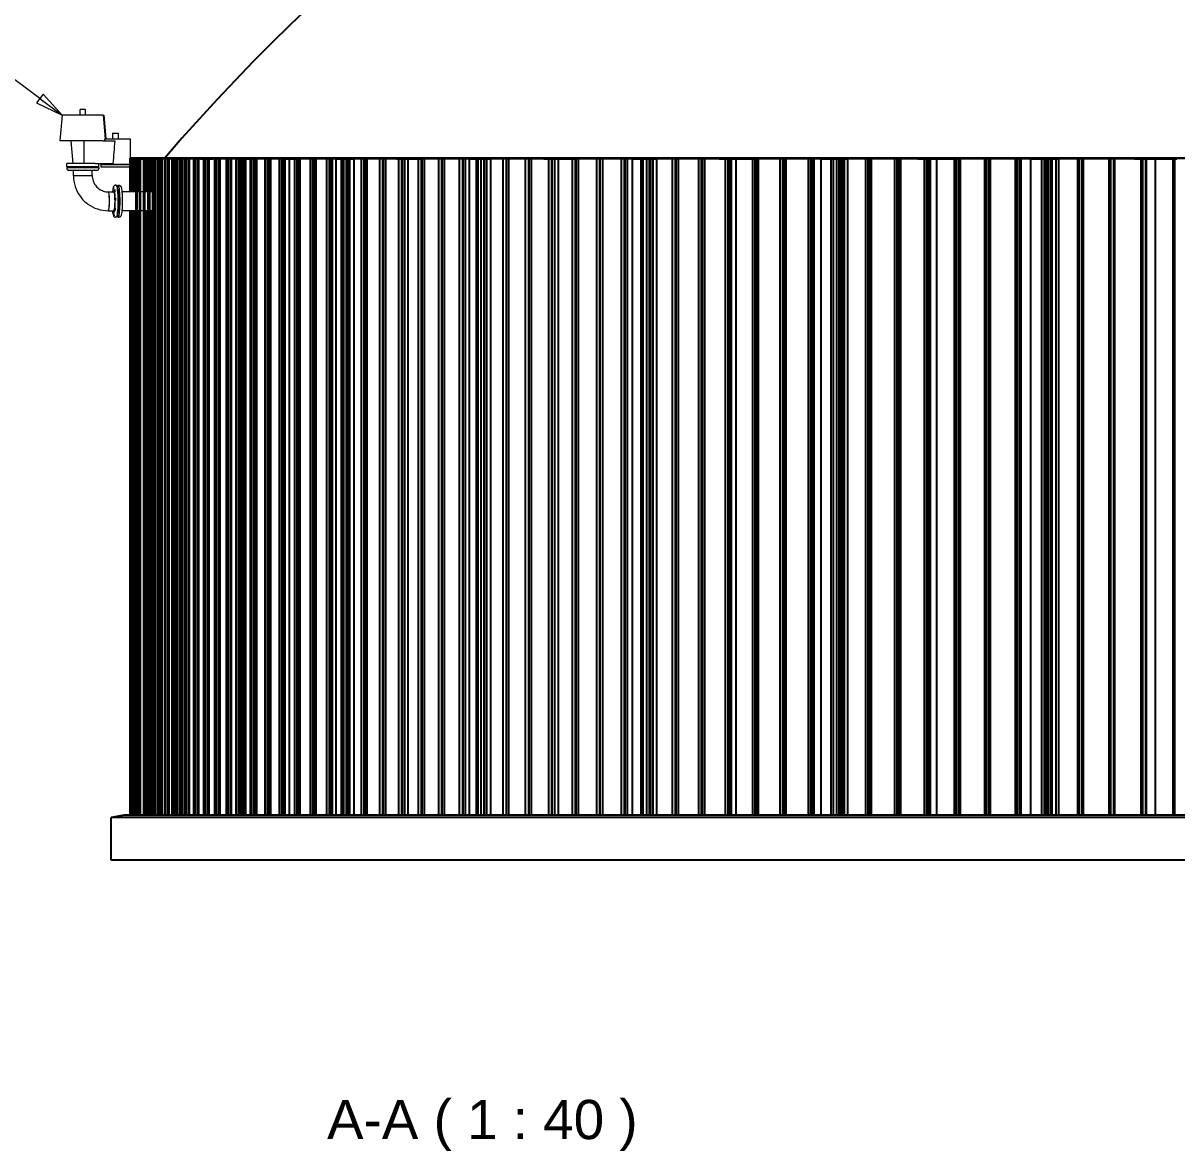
# Model space of a CAD drawing. Header units: millimetres. Extents: x -4172 to 126100, y -2 to 142133.
# Drawn here: x 86129 to 96424, y 40022 to 50088 of the extents above; entities that cross this region are included whole.
import ezdxf

# ---------------------------------------------------------------- set-up
doc = ezdxf.new("R2010")
doc.units = ezdxf.units.MM
doc.header["$LTSCALE"] = 100
doc.layers.add('P_BioGas (BG)', color=94, linetype='Continuous', lineweight=18, true_color=0x008100)
doc.layers.add('Symbol', color=7, linetype='Continuous', lineweight=18)
doc.layers.add('Visible', color=7, linetype='Continuous', lineweight=25)
doc.styles.add('Label Text', font='arial.ttf')
doc.styles.add('Note Text', font='arial.ttf')

# ---------------------------------------------------------------- blocks, each defined once
blk = doc.blocks.new('Balloon26')
at = {"layer": 'Symbol'}
for p, q in [((848.35, 508.7), (832.13, 508.7)), ((862.78, 494.15), (851.35, 502.71)), ((848.35, 501.2), (832.13, 501.2)), ((863.08, 494.55), (862.48, 493.75)), ((862.78, 494.15), (864.78, 492.66)), ((864.78, 492.66), (863.08, 494.55)), ((862.48, 493.75), (864.78, 492.66))]:
    blk.add_line(p, q, dxfattribs=at)
at = {"layer": 'Symbol', "flags": 128}
blk.add_lwpolyline([(862.48, 493.75), (864.78, 492.66), (863.08, 494.55), (862.48, 493.75)], dxfattribs=at)
at = {"layer": 'Symbol'}
for centre, start, end in [((832.13, 504.95), 90, 270), ((848.35, 504.95), 270, 90)]:
    blk.add_arc(centre, 3.75, start, end, dxfattribs=at)
blk.add_solid([(862.48, 493.75), (864.78, 492.66), (863.08, 494.55), (862.48, 493.75)], dxfattribs=at)
at = {"layer": 'Symbol', "insert": (840.24, 504.97), "char_height": 2.5, "attachment_point": 5, "style": 'Note Text'}
blk.add_mtext('SD1.C1.SV01', dxfattribs=at)

msp = doc.modelspace()

# ---------------------------------------------------------------- linework, layer by layer
at = {"layer": 'P_BioGas (BG)'}
for p, q in [((86687.26, 49316.58), (86637.26, 49316.58)), ((86637.26, 49265.58), (86637.26, 49316.58)), ((86687.26, 49265.58), (86687.26, 49316.58)), ((86478.34, 49265.58), (86458.26, 49036.08)), ((86846.18, 49265.58), (86478.34, 49265.58)), ((86927.88, 49107.08), (86977.88, 49107.08)), ((86927.88, 49107.08), (86927.88, 49056.08)), ((86977.88, 49107.08), (86977.88, 49056.08)), ((86840.87, 49036.08), (86458.26, 49036.08)), ((86574.76, 48833.58), (86557.04, 49036.08)), ((86672.8, 48833.58), (86674.93, 49036.08)), ((86840.87, 49036.08), (86946.38, 49036.08)), ((86857.36, 49056.08), (87083.13, 49056.08)), ((87083.13, 49056.08), (87083.13, 48828.58)), ((86773.31, 48833.58), (86519.76, 48833.58)), ((86519.76, 48806.58), (86519.76, 48833.58)), ((86804.76, 48806.58), (86519.76, 48806.58)), ((86519.76, 48798.08), (86804.76, 48798.08)), ((86519.76, 48798.08), (86519.76, 48788.58)), ((86571.26, 48804.08), (86753.26, 48804.08)), ((86773.31, 48833.58), (86930.94, 48833.58)), ((86804.76, 48806.58), (86804.76, 48833.58)), ((86804.76, 48798.08), (86804.76, 48788.58)), ((86822.63, 48833.58), (86822.63, 48828.58)), ((86822.63, 48828.58), (87083.13, 48828.58)), ((86824.63, 48827.58), (86822.63, 48828.58)), ((86824.63, 48827.58), (86822.63, 48826.58)), ((86822.63, 48826.58), (87083.13, 48826.58)), ((86822.63, 48826.58), (86822.63, 48806.58)), ((86822.63, 48806.58), (87083.13, 48806.58)), ((86824.63, 48827.58), (87081.13, 48827.58)), ((86531.76, 48776.58), (86532.82, 48776.58)), ((86533.52, 48776.58), (86532.82, 48776.58)), ((86533.52, 48776.58), (86582.48, 48776.58)), ((86578.11, 48726.58), (86578.11, 48776.58)), ((86578.11, 48726.58), (86746.41, 48726.58)), ((86578.11, 48726.58), (86746.41, 48726.58)), ((86586.34, 48776.58), (86582.48, 48776.58)), ((86586.34, 48776.58), (86678.87, 48776.58)), ((86683.63, 48776.58), (86678.87, 48776.58)), ((86683.63, 48776.58), (86765.53, 48776.58)), ((86746.41, 48726.58), (86746.41, 48776.58)), ((86768.4, 48776.58), (86765.53, 48776.58)), ((86768.4, 48776.58), (86792.76, 48776.58)), ((86960.57, 48640.08), (86951.14, 48640.08)), ((86977.45, 48640.08), (86986.88, 48640.08)), ((86982.41, 48599.58), (86986.88, 48599.58)), ((86889.59, 48581.73), (86939.23, 48581.73)), ((86947.15, 48581.73), (86939.23, 48581.73)), ((87292.1, 48581.73), (87010.95, 48581.73)), ((86889.59, 48413.43), (86939.23, 48413.43)), ((86947.15, 48413.43), (86939.23, 48413.43)), ((86982.41, 48395.58), (86986.88, 48395.58)), ((87292.1, 48413.43), (87010.95, 48413.43)), ((86960.57, 48355.08), (86951.14, 48355.08)), ((86977.45, 48355.08), (86986.88, 48355.08))]:
    msp.add_line(p, q, dxfattribs=at)
for centre, radius, start, end in [((86571.26, 48793.08), 11, 90, 152.964308), ((86753.26, 48793.08), 11, 27.035692, 90), ((86531.76, 48788.58), 12, 180, 270), ((86792.76, 48788.58), 12, 270, 0)]:
    msp.add_arc(centre, radius, start, end, dxfattribs=at)
for centre, major_axis, start_param, end_param in [((86937.18, 48616.37), (0, 10.75), 0.36752889, 6.19973786), ((86947.9, 48593.59), (0, -10.75), 2.72372338, 8.55593235), ((86960.57, 48497.58), (0, -142.5), 0, 3.14159265), ((86977.45, 48497.58), (0, 142.5), 2.62759063, 6.79718733), ((86977.45, 48497.58), (0, 136.5), 2.65284818, 6.77192979), ((86971.49, 48497.58), (0, 106), 3.1857954, 6.23898256), ((86969.01, 48497.58), (0, -106), 0.28397666, 2.85761599), ((86969.01, 48497.58), (0, 106), 3.42556931, 5.99920865), ((86987.3, 48608.44), (0, 10.75), 1.09492608, 2.54047099), ((86987.3, 48608.44), (0, -10.75), 0.62736746, 0.7748784), ((86889.59, 48497.58), (0, -84.15), 0, 3.14159265), ((86889.59, 48497.58), (0, 84.15), 3.14159265, 6.28318531), ((86939.23, 48497.58), (0, 84.15), 3.14159265, 6.28318531), ((86939.23, 48497.58), (0, -84.15), 0, 3.14159265), ((86953.54, 48514.57), (0, -10.75), 1.93832522, 7.77053419), ((86966.53, 48497.58), (0, 106), 3.82548796, 5.59929), ((86930.56, 48401.57), (0, 10.75), 2.72372338, 8.55593235), ((86941.27, 48378.79), (0, -10.75), 0.36752889, 6.19973786), ((86950.79, 48425.59), (0, -10.75), 1.15292705, 6.98513603), ((86987.3, 48386.71), (0, 10.75), 0.60112166, 2.04666658), ((86987.3, 48386.71), (0, -10.75), 2.36671425, 2.51422519)]:
    msp.add_ellipse(centre, major_axis=major_axis, ratio=0.1204373, start_param=start_param, end_param=end_param, dxfattribs=at)
msp.add_open_spline([(86858.77, 49036.08), (86858.3, 49042.65), (86857.82, 49049.51), (86857.36, 49056.08)], degree=3, dxfattribs=at)
for points, knots in [([(86946.38, 49036.08), (86943.79, 49002.41), (86941.2, 48968.77), (86936.04, 48901.26), (86933.48, 48867.43), (86930.94, 48833.58)], [0, 0, 0, 0, 10.12935109, 10.12935109, 20.31391784, 20.31391784, 20.31391784, 20.31391784]), ([(86532.82, 48776.58), (86532.8, 48776.58), (86532.78, 48776.58), (86532.8, 48776.58), (86532.92, 48776.58), (86533.27, 48776.58), (86533.38, 48776.58), (86533.52, 48776.58)], [-2.195279176, -2.195279176, -2.195279176, -2.195279176, -2.099349227, -2.099349227, -1.822984301, -1.822984301, -1.709770249, -1.709770249, -1.709770249, -1.709770249]), ([(86578.11, 48726.58), (86578.11, 48693.85), (86583.25, 48661.13), (86603.34, 48598.84), (86618.29, 48569.28), (86656.56, 48516.22), (86679.88, 48492.72), (86732.66, 48454.1), (86762.1, 48438.98), (86824.23, 48418.64), (86856.91, 48413.43), (86889.59, 48413.43)], [3.14159265, 3.14159265, 3.14159265, 3.14159265, 3.45575192, 3.45575192, 3.76991118, 3.76991118, 4.08407045, 4.08407045, 4.39822972, 4.39822972, 4.71238898, 4.71238898, 4.71238898, 4.71238898]), ([(86582.48, 48776.58), (86582.69, 48776.58), (86582.9, 48776.58), (86583.79, 48776.58), (86584.53, 48776.58), (86585.66, 48776.58), (86585.99, 48776.58), (86586.34, 48776.58)], [-2.195279176, -2.195279176, -2.195279176, -2.195279176, -2.099349227, -2.099349227, -1.822984301, -1.822984301, -1.709770249, -1.709770249, -1.709770249, -1.709770249]), ([(86678.87, 48776.58), (86679.19, 48776.58), (86679.51, 48776.58), (86680.75, 48776.58), (86681.67, 48776.58), (86682.92, 48776.58), (86683.28, 48776.58), (86683.63, 48776.58)], [-2.195279176, -2.195279176, -2.195279176, -2.195279176, -2.099349227, -2.099349227, -1.822984301, -1.822984301, -1.709770249, -1.709770249, -1.709770249, -1.709770249]), ([(86746.41, 48726.58), (86746.41, 48711.35), (86748.81, 48696.12), (86758.14, 48667.18), (86765.08, 48653.47), (86782.78, 48628.93), (86793.54, 48618.1), (86817.8, 48600.34), (86831.3, 48593.42), (86859.74, 48584.11), (86874.66, 48581.73), (86889.59, 48581.73)], [3.14159265, 3.14159265, 3.14159265, 3.14159265, 3.45575192, 3.45575192, 3.76991118, 3.76991118, 4.08407045, 4.08407045, 4.39822972, 4.39822972, 4.71238898, 4.71238898, 4.71238898, 4.71238898]), ([(86765.53, 48776.58), (86765.78, 48776.58), (86766.01, 48776.58), (86766.88, 48776.58), (86767.44, 48776.58), (86768.08, 48776.58), (86768.25, 48776.58), (86768.4, 48776.58)], [-2.195279176, -2.195279176, -2.195279176, -2.195279176, -2.099349227, -2.099349227, -1.822984301, -1.822984301, -1.709770249, -1.709770249, -1.709770249, -1.709770249]), ([(86951.14, 48640.08), (86948.91, 48640.08), (86946.74, 48639.5), (86942.99, 48637.69), (86941.55, 48636.46), (86938.45, 48633.18), (86937.36, 48631.18), (86932.52, 48620.91), (86930.55, 48610.13), (86928.04, 48590.85), (86927.53, 48586.41), (86927.07, 48581.73)], [1.036056522, 1.036056522, 1.036056522, 1.036056522, 1.094011106, 1.094011106, 1.162530385, 1.162530385, 1.286292153, 1.286292153, 1.781623757, 1.781623757, 1.917872111, 1.917872111, 1.917872111, 1.917872111]), ([(86936.72, 48626.4), (86936.75, 48626.52), (86936.79, 48626.62), (86936.94, 48626.96), (86937.05, 48627.1), (86937.2, 48627.13), (86937.25, 48627.11), (86937.29, 48627.08)], [-2.195279176, -2.195279176, -2.195279176, -2.195279176, -2.099349227, -2.099349227, -1.822984301, -1.822984301, -1.709770249, -1.709770249, -1.709770249, -1.709770249]), ([(86943.4, 48397.85), (86943.4, 48397.85), (86943.64, 48398.3), (86944.42, 48400.43), (86945.11, 48402.81), (86946.68, 48410.15), (86947.59, 48415.78), (86949.29, 48429.81), (86950.07, 48438.47), (86951.29, 48457.71), (86951.73, 48468.33), (86952.19, 48490.29), (86952.21, 48501.64), (86951.83, 48523.82), (86951.42, 48534.64), (86950.24, 48554.57), (86949.46, 48563.68), (86947.66, 48579.04), (86946.64, 48585.39), (86944.71, 48594.04), (86943.64, 48596.85), (86943.41, 48597.29), (86943.4, 48597.3), (86943.4, 48597.3)], [4.38523475, 4.38523475, 4.38523475, 4.38523475, 4.49260853, 4.49260853, 4.68848256, 4.68848256, 4.95968754, 4.95968754, 5.26293134, 5.26293134, 5.57565636, 5.57565636, 5.89112082, 5.89112082, 6.20668722, 6.20668722, 6.51981804, 6.51981804, 6.82400143, 6.82400143, 7.09161166, 7.09161166, 7.11165626, 7.11165626, 7.11165626, 7.11165626]), ([(86948.42, 48603.41), (86948.46, 48603.28), (86948.49, 48603.14), (86948.63, 48602.54), (86948.72, 48601.99), (86948.83, 48601.09), (86948.86, 48600.82), (86948.89, 48600.53)], [-2.195279176, -2.195279176, -2.195279176, -2.195279176, -2.099349227, -2.099349227, -1.822984301, -1.822984301, -1.709770249, -1.709770249, -1.709770249, -1.709770249]), ([(86975.71, 48597.62), (86977.14, 48598.52), (86979.07, 48599.32), (86981.63, 48599.56), (86982.02, 48599.58), (86982.41, 48599.58)], [7.7781402541, 7.7781402541, 7.7781402541, 7.7781402541, 7.8425066241, 7.8425066241, 7.853981634, 7.853981634, 7.853981634, 7.853981634]), ([(86986.88, 48640.08), (86989.11, 48640.08), (86991.28, 48639.5), (86995.03, 48637.69), (86996.47, 48636.46), (86999.58, 48633.18), (87000.66, 48631.18), (87005.5, 48620.91), (87007.47, 48610.13), (87010.78, 48584.73), (87011.89, 48572.73), (87013.55, 48546.87), (87014.11, 48533.08), (87014.66, 48504.86), (87014.67, 48490.44), (87014.11, 48462.33), (87013.56, 48448.63), (87011.95, 48423.23), (87010.89, 48411.54), (87008.29, 48391.06), (87006.77, 48382.4), (87003.82, 48371.36), (87002.67, 48367.87), (86999.9, 48362.73), (86998.77, 48360.9), (86995.74, 48358.13), (86994.54, 48357.23), (86991.29, 48355.66), (86989.11, 48355.08), (86986.88, 48355.08)], [1.57079633, 1.57079633, 1.57079633, 1.57079633, 1.62875091, 1.62875091, 1.69727019, 1.69727019, 1.82103196, 1.82103196, 2.31636356, 2.31636356, 2.65306304, 2.65306304, 2.97917765, 2.97917765, 3.30290048, 3.30290048, 3.62662009, 3.62662009, 3.95268733, 3.95268733, 4.28851543, 4.28851543, 4.49246667, 4.49246667, 4.60242783, 4.60242783, 4.65434866, 4.65434866, 4.71238898, 4.71238898, 4.71238898, 4.71238898]), ([(86988.34, 48599.83), (86987.95, 48599.69), (86987.46, 48599.59), (86986.93, 48599.58), (86986.9, 48599.58), (86986.88, 48599.58)], [7.8109612287, 7.8109612287, 7.8109612287, 7.8109612287, 7.8520115046, 7.8520115046, 7.853981634, 7.853981634, 7.853981634, 7.853981634]), ([(86954.74, 48518.43), (86954.76, 48518.13), (86954.77, 48517.83), (86954.81, 48516.64), (86954.83, 48515.72), (86954.83, 48514.42), (86954.83, 48514.05), (86954.83, 48513.67)], [-2.195279176, -2.195279176, -2.195279176, -2.195279176, -2.099349227, -2.099349227, -1.822984301, -1.822984301, -1.709770249, -1.709770249, -1.709770249, -1.709770249]), ([(86927.07, 48413.43), (86927.48, 48409.23), (86927.93, 48405.23), (86929.73, 48391.06), (86931.25, 48382.4), (86934.2, 48371.36), (86935.35, 48367.87), (86938.12, 48362.73), (86939.25, 48360.9), (86942.28, 48358.13), (86943.48, 48357.23), (86946.73, 48355.66), (86948.91, 48355.08), (86951.14, 48355.08)], [3.295833586, 3.295833586, 3.295833586, 3.295833586, 3.417947523, 3.417947523, 3.75377562, 3.75377562, 3.957726868, 3.957726868, 4.067688022, 4.067688022, 4.119608853, 4.119608853, 4.177649175, 4.177649175, 4.177649175, 4.177649175]), ([(86930.03, 48391.74), (86930, 48391.87), (86929.96, 48392.02), (86929.84, 48392.62), (86929.75, 48393.17), (86929.63, 48394.07), (86929.6, 48394.34), (86929.57, 48394.63)], [-2.195279176, -2.195279176, -2.195279176, -2.195279176, -2.099349227, -2.099349227, -1.822984301, -1.822984301, -1.709770249, -1.709770249, -1.709770249, -1.709770249]), ([(86951.98, 48421.23), (86951.96, 48420.94), (86951.94, 48420.65), (86951.87, 48419.57), (86951.81, 48418.82), (86951.7, 48417.89), (86951.66, 48417.63), (86951.63, 48417.38)], [-2.195279176, -2.195279176, -2.195279176, -2.195279176, -2.099349227, -2.099349227, -1.822984301, -1.822984301, -1.709770249, -1.709770249, -1.709770249, -1.709770249]), ([(86982.41, 48395.58), (86980.66, 48395.58), (86978.93, 48395.98), (86976.86, 48396.87), (86976.25, 48397.2), (86975.71, 48397.54)], [4.7123889804, 4.7123889804, 4.7123889804, 4.7123889804, 4.7638062505, 4.7638062505, 4.7882303603, 4.7882303603, 4.7882303603, 4.7882303603]), ([(86941.74, 48368.76), (86941.7, 48368.64), (86941.67, 48368.54), (86941.53, 48368.2), (86941.42, 48368.06), (86941.26, 48368.03), (86941.21, 48368.04), (86941.17, 48368.07)], [-2.195279176, -2.195279176, -2.195279176, -2.195279176, -2.099349227, -2.099349227, -1.822984301, -1.822984301, -1.709770249, -1.709770249, -1.709770249, -1.709770249])]:
    msp.add_open_spline(points, degree=3, knots=knots, dxfattribs=at)
at = {"layer": 'Visible'}
for p, q in [((86846.18, 49265.58), (86864.51, 49056.08)), ((87081.13, 48827.58), (87083.13, 48828.58)), ((87081.13, 48827.58), (87083.13, 48826.58)), ((87083.13, 48826.58), (87083.13, 48806.58)), ((87085.64, 48581.73), (87085.64, 48882.58)), ((87085.64, 48882.58), (87120.64, 48882.58)), ((87085.64, 48882.58), (87088.41, 48882.58)), ((87120.67, 48882.58), (87085.67, 48882.58)), ((87085.67, 48882.58), (87085.67, 48581.73)), ((87085.67, 48882.58), (87088.79, 48882.58)), ((87088.41, 48882.58), (87088.41, 48581.73)), ((87123.4, 48882.58), (87088.41, 48882.58)), ((87088.79, 48882.58), (87123.78, 48882.58)), ((87088.79, 48581.73), (87088.79, 48882.58)), ((87088.83, 48877.58), (87220.17, 48877.58)), ((87088.83, 48581.73), (87088.83, 48877.58)), ((87089.29, 48882.58), (87124.28, 48882.58)), ((87089.29, 48877.58), (87089.29, 48882.58)), ((87089.29, 48882.58), (87097.96, 48882.58)), ((87089.72, 48882.58), (87089.72, 48877.58)), ((87124.71, 48882.58), (87089.72, 48882.58)), ((87089.72, 48882.58), (87098.74, 48882.58)), ((87132.92, 48882.58), (87097.96, 48882.58)), ((87097.96, 48882.58), (87097.96, 48877.58)), ((87098.74, 48581.73), (87098.74, 48882.58)), ((87098.74, 48882.58), (87133.71, 48882.58)), ((87099.74, 48877.58), (87099.74, 48882.58)), ((87099.74, 48882.58), (87134.7, 48882.58)), ((87099.74, 48882.58), (87114.3, 48882.58)), ((87135.54, 48882.58), (87100.58, 48882.58)), ((87100.58, 48882.58), (87100.58, 48581.73)), ((87100.58, 48882.58), (87115.49, 48882.58)), ((87114.3, 48882.58), (87114.3, 48877.58)), ((87149.22, 48882.58), (87114.3, 48882.58)), ((87115.49, 48882.58), (87150.41, 48882.58)), ((87115.49, 48581.73), (87115.49, 48882.58)), ((87116.98, 48882.58), (87151.9, 48882.58)), ((87116.98, 48877.58), (87116.98, 48882.58)), ((87116.98, 48882.58), (87137.42, 48882.58)), ((87118.22, 48882.58), (87118.22, 48581.73)), ((87153.14, 48882.58), (87118.22, 48882.58)), ((87118.22, 48882.58), (87139.02, 48882.58)), ((104477.3, 48882.58), (87120.63, 48882.58)), ((87120.63, 48877.58), (87120.63, 48882.58)), ((87120.64, 48882.58), (87120.64, 48877.58)), ((87123.4, 48882.58), (87120.64, 48882.58)), ((87120.67, 48877.58), (87120.67, 48882.58)), ((87123.78, 48882.58), (87120.67, 48882.58)), ((87123.4, 48877.58), (87123.4, 48882.58)), ((87123.78, 48882.58), (87123.78, 48877.58)), ((87124.28, 48882.58), (87124.28, 48877.58)), ((87132.92, 48882.58), (87124.28, 48882.58)), ((87124.71, 48877.58), (87124.71, 48882.58)), ((87133.71, 48882.58), (87124.71, 48882.58)), ((87132.92, 48877.58), (87132.92, 48882.58)), ((87133.71, 48882.58), (87133.71, 48581.73)), ((87134.7, 48882.58), (87134.7, 48877.58)), ((87149.22, 48882.58), (87134.7, 48882.58)), ((87135.54, 48581.73), (87135.54, 48882.58)), ((87150.41, 48882.58), (87135.54, 48882.58)), ((87172.28, 48882.58), (87137.42, 48882.58)), ((87137.42, 48882.58), (87137.42, 48877.58)), ((87139.02, 43017.58), (87139.02, 48882.58)), ((87139.02, 48882.58), (87173.88, 48882.58)), ((87141.01, 48877.58), (87141.01, 48882.58)), ((87141.01, 48882.58), (87175.87, 48882.58)), ((87141.01, 48882.58), (87167.33, 48882.58)), ((87177.51, 48882.58), (87142.66, 48882.58)), ((87142.66, 48882.58), (87142.66, 43017.58)), ((87142.66, 48882.58), (87169.33, 48882.58)), ((87149.22, 48877.58), (87149.22, 48882.58)), ((87150.41, 48882.58), (87150.41, 48581.73)), ((87151.9, 48882.58), (87151.9, 48877.58)), ((87172.28, 48882.58), (87151.9, 48882.58)), ((87153.14, 48581.73), (87153.14, 48882.58)), ((87173.88, 48882.58), (87153.14, 48882.58)), ((87167.33, 48882.58), (87167.33, 48877.58)), ((87202.11, 48882.58), (87167.33, 48882.58)), ((87169.33, 48882.58), (87204.1, 48882.58)), ((87169.33, 43017.58), (87169.33, 48882.58)), ((87171.81, 48882.58), (87206.59, 48882.58)), ((87171.81, 48877.58), (87171.81, 48882.58)), ((87171.81, 48882.58), (87203.99, 48882.58)), ((87172.28, 48877.58), (87172.28, 48882.58)), ((87173.86, 48882.58), (87173.86, 43017.58)), ((87208.64, 48882.58), (87173.86, 48882.58)), ((87173.86, 48882.58), (87206.39, 48882.58)), ((87173.88, 48882.58), (87173.88, 43017.58)), ((87175.87, 48882.58), (87175.87, 48877.58)), ((87202.11, 48882.58), (87175.87, 48882.58)), ((87177.51, 43017.58), (87177.51, 48882.58)), ((87204.1, 48882.58), (87177.51, 48882.58)), ((87202.11, 48877.58), (87202.11, 48882.58)), ((87238.67, 48882.58), (87203.99, 48882.58)), ((87203.99, 48882.58), (87203.99, 48877.58)), ((87204.1, 48882.58), (87204.1, 43017.58)), ((87206.39, 43017.58), (87206.39, 48882.58)), ((87206.39, 48882.58), (87241.07, 48882.58)), ((87206.59, 48882.58), (87206.59, 48877.58)), ((87238.67, 48882.58), (87206.59, 48882.58)), ((87208.64, 43017.58), (87208.64, 48882.58)), ((87241.07, 48882.58), (87208.64, 48882.58)), ((87209.37, 48877.58), (87209.37, 48882.58)), ((87209.37, 48882.58), (87244.05, 48882.58)), ((87209.37, 48882.58), (87245.63, 48882.58)), ((87246.5, 48882.58), (87211.83, 48882.58)), ((87211.83, 48882.58), (87211.83, 43017.58)), ((87211.83, 48882.58), (87250.2, 48882.58)), ((87220.17, 48877.58), (87233.46, 48877.58)), ((87220.17, 48581.73), (87220.17, 48877.58)), ((87220.63, 48882.58), (104440.21, 48882.58)), ((87220.63, 48877.58), (87220.63, 48882.58)), ((87233.46, 48877.58), (87262.12, 48877.58)), ((87233.46, 48581.73), (87233.46, 48877.58)), ((87238.67, 48877.58), (87238.67, 48882.58)), ((87241.07, 48882.58), (87241.07, 43017.58)), ((87244.05, 48882.58), (87244.05, 48877.58)), ((87245.63, 48882.58), (87244.05, 48882.58)), ((104437.21, 48882.58), (87245.63, 48882.58)), ((87245.63, 48877.58), (87245.63, 48882.58)), ((87246.5, 43017.58), (87246.5, 48882.58)), ((87284.75, 48882.58), (87246.5, 48882.58)), ((87250.2, 48882.58), (87284.75, 48882.58)), ((87250.2, 43017.58), (87250.2, 48882.58)), ((87256.52, 48882.58), (87256.52, 43017.58)), ((87291.08, 48882.58), (87256.52, 48882.58)), ((87256.52, 48882.58), (87300.72, 48882.58)), ((87318.92, 48877.58), (87262.12, 48877.58)), ((87272.76, 48616.05), (87272.76, 48877.58)), ((87284.75, 48882.58), (87284.75, 43017.58)), ((87291.08, 43017.58), (87291.08, 48882.58)), ((87335.14, 48882.58), (87291.08, 48882.58)), ((87300.72, 43017.58), (87300.72, 48882.58)), ((87300.72, 48882.58), (87335.14, 48882.58)), ((87342.36, 48882.58), (87307.94, 48882.58)), ((87307.94, 48882.58), (87307.94, 43017.58)), ((87307.94, 48882.58), (87357.93, 48882.58)), ((87318.92, 48877.58), (87331.57, 48877.58)), ((87331.57, 48877.58), (87366.84, 48877.58)), ((87331.57, 43017.58), (87331.57, 48877.58)), ((87335.14, 48882.58), (87335.14, 43017.58)), ((87342.36, 43017.58), (87342.36, 48882.58)), ((87392.2, 48882.58), (87342.36, 48882.58)), ((87357.93, 48882.58), (87392.2, 48882.58)), ((87357.93, 43017.58), (87357.93, 48882.58)), ((87366.04, 48882.58), (87366.04, 43017.58)), ((87400.31, 48882.58), (87366.04, 48882.58)), ((87366.04, 48882.58), (87421.81, 48882.58)), ((87459.46, 48877.58), (87366.84, 48877.58)), ((87392.2, 48882.58), (87392.2, 43017.58)), ((87400.31, 43017.58), (87400.31, 48882.58)), ((87455.91, 48882.58), (87400.31, 48882.58)), ((87421.81, 43017.58), (87421.81, 48882.58)), ((87421.81, 48882.58), (87455.91, 48882.58)), ((87464.9, 48882.58), (87430.8, 48882.58)), ((87430.8, 48882.58), (87430.8, 43017.58)), ((87430.8, 48882.58), (87492.31, 48882.58)), ((87455.91, 48882.58), (87455.91, 43017.58)), ((87459.46, 48877.58), (87472.75, 48877.58)), ((87459.46, 43017.58), (87459.46, 48877.58)), ((87464.9, 43017.58), (87464.9, 48882.58)), ((87526.23, 48882.58), (87464.9, 48882.58)), ((87472.75, 48877.58), (87477.95, 48877.58)), ((87472.75, 43017.58), (87472.75, 48877.58)), ((87477.95, 48877.58), (87508.64, 48877.58)), ((87477.95, 43017.58), (87477.95, 48877.58)), ((87492.31, 48882.58), (87526.23, 48882.58)), ((87492.31, 43017.58), (87492.31, 48882.58)), ((87502.18, 48882.58), (87502.18, 43017.58)), ((87536.1, 48882.58), (87502.18, 48882.58)), ((87502.18, 48882.58), (87569.41, 48882.58)), ((87508.64, 48877.58), (87537.92, 48877.58)), ((87508.64, 43017.58), (87508.64, 48877.58)), ((87526.23, 48882.58), (87526.23, 43017.58)), ((87536.1, 43017.58), (87536.1, 48882.58)), ((87603.12, 48882.58), (87536.1, 48882.58)), ((87710.81, 48877.58), (87537.92, 48877.58)), ((87548.79, 43017.58), (87548.79, 48877.58)), ((87569.41, 43017.58), (87569.41, 48882.58)), ((87569.41, 48882.58), (87603.12, 48882.58)), ((87613.87, 48882.58), (87580.15, 48882.58)), ((87580.15, 48882.58), (87580.15, 43017.58)), ((87580.15, 48882.58), (87653.06, 48882.58)), ((87603.12, 48882.58), (87603.12, 43017.58)), ((87613.87, 43017.58), (87613.87, 48882.58)), ((87686.56, 48882.58), (87613.87, 48882.58)), ((87653.06, 48882.58), (87686.56, 48882.58)), ((87653.06, 43017.58), (87653.06, 48882.58)), ((87664.67, 48882.58), (87664.67, 43017.58)), ((87698.17, 48882.58), (87664.67, 48882.58)), ((87664.67, 48882.58), (87743.23, 48882.58)), ((87686.56, 48882.58), (87686.56, 43017.58)), ((87698.17, 43017.58), (87698.17, 48882.58)), ((87776.48, 48882.58), (87698.17, 48882.58)), ((87710.81, 48877.58), (87755.19, 48877.58)), ((87743.23, 43017.58), (87743.23, 48882.58)), ((87743.23, 48882.58), (87776.48, 48882.58)), ((87755.19, 48877.58), (87821.47, 48877.58)), ((87755.19, 43017.58), (87755.19, 48877.58)), ((87788.95, 48882.58), (87755.7, 48882.58)), ((87755.7, 48882.58), (87755.7, 43017.58)), ((87755.7, 48882.58), (87839.86, 48882.58)), ((87776.48, 48882.58), (87776.48, 43017.58)), ((87788.95, 43017.58), (87788.95, 48882.58)), ((87872.86, 48882.58), (87788.95, 48882.58)), ((88030.55, 48877.58), (87821.47, 48877.58)), ((87839.86, 48882.58), (87872.86, 48882.58)), ((87839.86, 43017.58), (87839.86, 48882.58)), ((87853.18, 48882.58), (87853.18, 43017.58)), ((87886.18, 48882.58), (87853.18, 48882.58)), ((87853.18, 48882.58), (87942.9, 48882.58)), ((87872.86, 48882.58), (87872.86, 43017.58)), ((87886.18, 43017.58), (87886.18, 48882.58)), ((87975.63, 48882.58), (87886.18, 48882.58)), ((87942.9, 43017.58), (87942.9, 48882.58)), ((87942.9, 48882.58), (87975.63, 48882.58)), ((87989.81, 48882.58), (87957.08, 48882.58)), ((87957.08, 48882.58), (87957.08, 43017.58)), ((87957.08, 48882.58), (88052.31, 48882.58)), ((87975.63, 48882.58), (87975.63, 43017.58)), ((87989.81, 43017.58), (87989.81, 48882.58)), ((88084.75, 48882.58), (87989.81, 48882.58)), ((88030.55, 48877.58), (88061.25, 48877.58)), ((88030.55, 43017.58), (88030.55, 48877.58)), ((88052.31, 48882.58), (88084.75, 48882.58)), ((88052.31, 43017.58), (88052.31, 48882.58)), ((88061.25, 48877.58), (88070.47, 48877.58)), ((88061.25, 43017.58), (88061.25, 48877.58)), ((88067.33, 48882.58), (88067.33, 43017.58)), ((88099.77, 48882.58), (88067.33, 48882.58)), ((88067.33, 48882.58), (88168.03, 48882.58)), ((88070.47, 48877.58), (88117.77, 48877.58)), ((88070.47, 43017.58), (88070.47, 48877.58)), ((88084.75, 48882.58), (88084.75, 43017.58)), ((88099.77, 43017.58), (88099.77, 48882.58)), ((88200.16, 48882.58), (88099.77, 48882.58)), ((88117.77, 48877.58), (88146.9, 48877.58)), ((88117.77, 43017.58), (88117.77, 48877.58)), ((88431.39, 48877.58), (88146.9, 48877.58)), ((88157.71, 43017.58), (88157.71, 48877.58)), ((88168.03, 43017.58), (88168.03, 48882.58)), ((88168.03, 48882.58), (88200.16, 48882.58)), ((88216.01, 48882.58), (88183.88, 48882.58)), ((88183.88, 48882.58), (88183.88, 43017.58)), ((88183.88, 48882.58), (88289.99, 48882.58)), ((88200.16, 48882.58), (88200.16, 43017.58)), ((88216.01, 43017.58), (88216.01, 48882.58)), ((88321.8, 48882.58), (88216.01, 48882.58)), ((88289.99, 48882.58), (88321.8, 48882.58)), ((88289.99, 43017.58), (88289.99, 48882.58)), ((88306.67, 48882.58), (88306.67, 43017.58)), ((88338.48, 48882.58), (88306.67, 48882.58)), ((88306.67, 48882.58), (88418.14, 48882.58)), ((88321.8, 48882.58), (88321.8, 43017.58)), ((88338.48, 43017.58), (88338.48, 48882.58)), ((88449.62, 48882.58), (88338.48, 48882.58)), ((88418.14, 43017.58), (88418.14, 48882.58)), ((88418.14, 48882.58), (88449.62, 48882.58)), ((88431.39, 48877.58), (88506.37, 48877.58)), ((88467.11, 48882.58), (88435.64, 48882.58)), ((88435.64, 48882.58), (88435.64, 43017.58)), ((88435.64, 48882.58), (88552.42, 48882.58)), ((88449.62, 48882.58), (88449.62, 43017.58)), ((88467.11, 43017.58), (88467.11, 48882.58)), ((88583.54, 48882.58), (88467.11, 48882.58)), ((88506.37, 48877.58), (88601.93, 48877.58)), ((88506.37, 43017.58), (88506.37, 48877.58)), ((88552.42, 48882.58), (88583.54, 48882.58)), ((88552.42, 43017.58), (88552.42, 48882.58)), ((88570.72, 48882.58), (88570.72, 43017.58)), ((88601.84, 48882.58), (88570.72, 48882.58)), ((88570.72, 48882.58), (88692.74, 48882.58)), ((88583.54, 48882.58), (88583.54, 43017.58)), ((88601.84, 43017.58), (88601.84, 48882.58)), ((88723.49, 48882.58), (88601.84, 48882.58)), ((88922.07, 48877.58), (88601.93, 48877.58)), ((88692.74, 43017.58), (88692.74, 48882.58)), ((88692.74, 48882.58), (88723.49, 48882.58)), ((88742.59, 48882.58), (88711.84, 48882.58)), ((88711.84, 48882.58), (88711.84, 43017.58)), ((88711.84, 48882.58), (88839.04, 48882.58)), ((88723.49, 48882.58), (88723.49, 43017.58)), ((88742.59, 43017.58), (88742.59, 48882.58)), ((88869.41, 48882.58), (88742.59, 48882.58)), ((88839.04, 48882.58), (88869.41, 48882.58)), ((88839.04, 43017.58), (88839.04, 48882.58)), ((88858.94, 48882.58), (88858.94, 43017.58)), ((88889.3, 48882.58), (88858.94, 48882.58)), ((88858.94, 48882.58), (88991.25, 48882.58)), ((88869.41, 48882.58), (88869.41, 43017.58)), ((88889.3, 43017.58), (88889.3, 48882.58)), ((89021.22, 48882.58), (88889.3, 48882.58)), ((88922.07, 48877.58), (88969.37, 48877.58)), ((88922.07, 43017.58), (88922.07, 48877.58)), ((88969.37, 48877.58), (88982.37, 48877.58)), ((88969.37, 43017.58), (88969.37, 48877.58)), ((88982.37, 48877.58), (89045.06, 48877.58)), ((88982.37, 43017.58), (88982.37, 48877.58)), ((88991.25, 43017.58), (88991.25, 48882.58)), ((88991.25, 48882.58), (89021.22, 48882.58)), ((89041.89, 48882.58), (89011.93, 48882.58)), ((89011.93, 48882.58), (89011.93, 43017.58)), ((89011.93, 48882.58), (89149.29, 48882.58)), ((89021.22, 48882.58), (89021.22, 43017.58)), ((89041.89, 43017.58), (89041.89, 48882.58)), ((89178.84, 48882.58), (89041.89, 48882.58)), ((89045.06, 48877.58), (89073.29, 48877.58)), ((89045.06, 43017.58), (89045.06, 48877.58)), ((89462.02, 48877.58), (89073.29, 48877.58)), ((89083.77, 43017.58), (89083.77, 48877.58)), ((89149.29, 48882.58), (89178.84, 48882.58)), ((89149.29, 43017.58), (89149.29, 48882.58)), ((89170.73, 48882.58), (89170.73, 43017.58)), ((89200.28, 48882.58), (89170.73, 48882.58)), ((89170.73, 48882.58), (89313.08, 48882.58)), ((89178.84, 48882.58), (89178.84, 43017.58)), ((89200.28, 43017.58), (89200.28, 48882.58)), ((89342.19, 48882.58), (89200.28, 48882.58)), ((89313.08, 43017.58), (89313.08, 48882.58)), ((89313.08, 48882.58), (89342.19, 48882.58)), ((89364.39, 48882.58), (89335.28, 48882.58)), ((89335.28, 48882.58), (89335.28, 43017.58)), ((89335.28, 48882.58), (89482.53, 48882.58)), ((89342.19, 48882.58), (89342.19, 43017.58)), ((89364.39, 43017.58), (89364.39, 48882.58)), ((89511.19, 48882.58), (89364.39, 48882.58)), ((89462.02, 48877.58), (89565.64, 48877.58)), ((89482.53, 48882.58), (89511.19, 48882.58)), ((89482.53, 43017.58), (89482.53, 48882.58)), ((89505.47, 48882.58), (89505.47, 43017.58)), ((89534.14, 48882.58), (89505.47, 48882.58)), ((89505.47, 48882.58), (89657.55, 48882.58)), ((89511.19, 48882.58), (89511.19, 43017.58)), ((89534.14, 43017.58), (89534.14, 48882.58)), ((89685.76, 48882.58), (89534.14, 48882.58)), ((89565.64, 48877.58), (89688.02, 48877.58)), ((89565.64, 43017.58), (89565.64, 48877.58)), ((89657.55, 43017.58), (89657.55, 48882.58)), ((89657.55, 48882.58), (89685.76, 48882.58)), ((89709.44, 48882.58), (89681.23, 48882.58)), ((89681.23, 48882.58), (89681.23, 43017.58)), ((89681.23, 48882.58), (89838.06, 48882.58)), ((89685.76, 48882.58), (89685.76, 43017.58)), ((90110.92, 48877.58), (89688.02, 48877.58)), ((89709.44, 43017.58), (89709.44, 48882.58)), ((89865.8, 48882.58), (89709.44, 48882.58)), ((89838.06, 48882.58), (89865.8, 48882.58)), ((89838.06, 43017.58), (89838.06, 48882.58)), ((89862.47, 48882.58), (89862.47, 43017.58)), ((89890.2, 48882.58), (89862.47, 48882.58)), ((89862.47, 48882.58), (90023.97, 48882.58)), ((89865.8, 48882.58), (89865.8, 43017.58)), ((89890.2, 43017.58), (89890.2, 48882.58)), ((90051.22, 48882.58), (89890.2, 48882.58)), ((90023.97, 43017.58), (90023.97, 48882.58)), ((90023.97, 48882.58), (90051.22, 48882.58)), ((90076.33, 48882.58), (90049.08, 48882.58)), ((90049.08, 48882.58), (90049.08, 43017.58)), ((90049.08, 48882.58), (90215.18, 48882.58)), ((90051.22, 48882.58), (90051.22, 43017.58)), ((90076.33, 43017.58), (90076.33, 48882.58)), ((90241.92, 48882.58), (90076.33, 48882.58)), ((90110.92, 48877.58), (90173.6, 48877.58)), ((90110.92, 43017.58), (90110.92, 48877.58)), ((90173.6, 48877.58), (90190.04, 48877.58)), ((90173.6, 43017.58), (90173.6, 48877.58)), ((90190.04, 48877.58), (90266.49, 48877.58)), ((90190.04, 43017.58), (90190.04, 48877.58)), ((90215.18, 48882.58), (90241.92, 48882.58)), ((90215.18, 43017.58), (90215.18, 48882.58)), ((90240.99, 48882.58), (90240.99, 43017.58)), ((90267.73, 48882.58), (90240.99, 48882.58)), ((90240.99, 48882.58), (90411.59, 48882.58)), ((90241.92, 48882.58), (90241.92, 43017.58)), ((90266.49, 48877.58), (90293.09, 48877.58)), ((90266.49, 43017.58), (90266.49, 48877.58)), ((90267.73, 43017.58), (90267.73, 48882.58)), ((90437.82, 48882.58), (90267.73, 48882.58)), ((90775.99, 48877.58), (90293.09, 48877.58)), ((90302.97, 43017.58), (90302.97, 48877.58)), ((90411.59, 43017.58), (90411.59, 48882.58)), ((90411.59, 48882.58), (90437.82, 48882.58)), ((90437.82, 48882.58), (90437.82, 43017.58)), ((90464.31, 48882.58), (90438.09, 48882.58)), ((90438.09, 48882.58), (90438.09, 43017.58)), ((90438.09, 48882.58), (90613.11, 48882.58)), ((90464.31, 43017.58), (90464.31, 48882.58)), ((90638.8, 48882.58), (90464.31, 48882.58)), ((90613.11, 48882.58), (90638.8, 48882.58)), ((90613.11, 43017.58), (90613.11, 48882.58)), ((90638.8, 48882.58), (90638.8, 43017.58)), ((90640.27, 48882.58), (90640.27, 43017.58)), ((90665.96, 48882.58), (90640.27, 48882.58)), ((90640.27, 48882.58), (90819.62, 48882.58)), ((90665.96, 43017.58), (90665.96, 48882.58)), ((90844.77, 48882.58), (90665.96, 48882.58)), ((90775.99, 48877.58), (90905.57, 48877.58)), ((90819.62, 43017.58), (90819.62, 48882.58)), ((90819.62, 48882.58), (90844.77, 48882.58)), ((90844.77, 48882.58), (90844.77, 43017.58)), ((90872.59, 48882.58), (90847.44, 48882.58)), ((90847.44, 48882.58), (90847.44, 43017.58)), ((90847.44, 48882.58), (91031.03, 48882.58)), ((90872.59, 43017.58), (90872.59, 48882.58)), ((91055.62, 48882.58), (90872.59, 48882.58)), ((90905.57, 48877.58), (91051.6, 48877.58)), ((90905.57, 43017.58), (90905.57, 48877.58)), ((91031.03, 48882.58), (91055.62, 48882.58)), ((91031.03, 43017.58), (91031.03, 48882.58)), ((91566.3, 48877.58), (91051.6, 48877.58)), ((91055.62, 48882.58), (91055.62, 43017.58)), ((91059.49, 48882.58), (91059.49, 43017.58)), ((91084.08, 48882.58), (91059.49, 48882.58)), ((91059.49, 48882.58), (91247.22, 48882.58)), ((91084.08, 43017.58), (91084.08, 48882.58)), ((91271.25, 48882.58), (91084.08, 48882.58)), ((91247.22, 43017.58), (91247.22, 48882.58)), ((91247.22, 48882.58), (91271.25, 48882.58)), ((91271.25, 48882.58), (91271.25, 43017.58)), ((91300.34, 48882.58), (91276.31, 48882.58)), ((91276.31, 48882.58), (91276.31, 43017.58)), ((91276.31, 48882.58), (91468.09, 48882.58)), ((91300.34, 43017.58), (91300.34, 48882.58)), ((91491.53, 48882.58), (91300.34, 48882.58)), ((91468.09, 48882.58), (91491.53, 48882.58)), ((91468.09, 43017.58), (91468.09, 48882.58)), ((91491.53, 48882.58), (91491.53, 43017.58)), ((91497.8, 48882.58), (91497.8, 43017.58)), ((91521.24, 48882.58), (91497.8, 48882.58)), ((91497.8, 48882.58), (91693.52, 48882.58)), ((91521.24, 43017.58), (91521.24, 48882.58)), ((91716.37, 48882.58), (91521.24, 48882.58)), ((91566.3, 48877.58), (91642.74, 48877.58)), ((91566.3, 43017.58), (91566.3, 48877.58)), ((91642.74, 48877.58), (91662.2, 48877.58)), ((91642.74, 43017.58), (91642.74, 48877.58)), ((91662.2, 48877.58), (91750.42, 48877.58)), ((91662.2, 43017.58), (91662.2, 48877.58)), ((91693.52, 43017.58), (91693.52, 48882.58)), ((91693.52, 48882.58), (91716.37, 48882.58)), ((91716.37, 48882.58), (91716.37, 43017.58)), ((91746.67, 48882.58), (91723.83, 48882.58)), ((91723.83, 48882.58), (91723.83, 43017.58)), ((91723.83, 48882.58), (91923.4, 48882.58)), ((91746.67, 43017.58), (91746.67, 48882.58)), ((91945.65, 48882.58), (91746.67, 48882.58)), ((91750.42, 48877.58), (91774.71, 48877.58)), ((91750.42, 43017.58), (91750.42, 48877.58)), ((92339.27, 48877.58), (91774.71, 48877.58)), ((91783.73, 43017.58), (91783.73, 48877.58)), ((91923.4, 48882.58), (91945.65, 48882.58)), ((91923.4, 43017.58), (91923.4, 48882.58)), ((91945.65, 48882.58), (91945.65, 43017.58)), ((91954.29, 48882.58), (91954.29, 43017.58)), ((91976.53, 48882.58), (91954.29, 48882.58)), ((91954.29, 48882.58), (92157.61, 48882.58)), ((91976.53, 43017.58), (91976.53, 48882.58)), ((92179.24, 48882.58), (91976.53, 48882.58)), ((92157.61, 43017.58), (92157.61, 48882.58)), ((92157.61, 48882.58), (92179.24, 48882.58)), ((92179.24, 48882.58), (92179.24, 43017.58)), ((92210.69, 48882.58), (92189.06, 48882.58)), ((92189.06, 48882.58), (92189.06, 43017.58)), ((92189.06, 48882.58), (92396.03, 48882.58)), ((92210.69, 43017.58), (92210.69, 48882.58)), ((92417.03, 48882.58), (92210.69, 48882.58)), ((92339.27, 48877.58), (92491.46, 48877.58)), ((92396.03, 48882.58), (92417.03, 48882.58)), ((92396.03, 43017.58), (92396.03, 48882.58)), ((92417.03, 48882.58), (92417.03, 43017.58)), ((92428.03, 48882.58), (92428.03, 43017.58)), ((92449.03, 48882.58), (92428.03, 48882.58)), ((92428.03, 48882.58), (92638.54, 48882.58)), ((92449.03, 43017.58), (92449.03, 48882.58)), ((92658.9, 48882.58), (92449.03, 48882.58)), ((92491.46, 48877.58), (92657.34, 48877.58)), ((92491.46, 43017.58), (92491.46, 48877.58)), ((92638.54, 43017.58), (92638.54, 48882.58)), ((92638.54, 48882.58), (92658.9, 48882.58)), ((93250.52, 48877.58), (92657.34, 48877.58)), ((92658.9, 48882.58), (92658.9, 43017.58)), ((92691.44, 48882.58), (92671.08, 48882.58)), ((92671.08, 48882.58), (92671.08, 43017.58)), ((92671.08, 48882.58), (92885.02, 48882.58)), ((92691.44, 43017.58), (92691.44, 48882.58)), ((92904.73, 48882.58), (92691.44, 48882.58)), ((92885.02, 48882.58), (92904.73, 48882.58)), ((92885.02, 43017.58), (92885.02, 48882.58)), ((92904.73, 48882.58), (92904.73, 43017.58)), ((92918.07, 48882.58), (92918.07, 43017.58)), ((92937.78, 48882.58), (92918.07, 48882.58)), ((92918.07, 48882.58), (93135.33, 48882.58)), ((92937.78, 43017.58), (92937.78, 48882.58)), ((93154.38, 48882.58), (92937.78, 48882.58)), ((93135.33, 43017.58), (93135.33, 48882.58)), ((93135.33, 48882.58), (93154.38, 48882.58)), ((93154.38, 48882.58), (93154.38, 43017.58)), ((93187.94, 48882.58), (93168.88, 48882.58)), ((93168.88, 48882.58), (93168.88, 43017.58)), ((93168.88, 48882.58), (93389.35, 48882.58)), ((93187.94, 43017.58), (93187.94, 48882.58)), ((93407.74, 48882.58), (93187.94, 48882.58)), ((93250.52, 48877.58), (93338.74, 48877.58)), ((93250.52, 43017.58), (93250.52, 48877.58)), ((93338.74, 48877.58), (93360.71, 48877.58)), ((93338.74, 43017.58), (93338.74, 48877.58)), ((93360.71, 48877.58), (93458.43, 48877.58)), ((93360.71, 43017.58), (93360.71, 48877.58)), ((93389.35, 48882.58), (93407.74, 48882.58)), ((93389.35, 43017.58), (93389.35, 48882.58)), ((93407.74, 48882.58), (93407.74, 43017.58)), ((93423.39, 48882.58), (93423.39, 43017.58)), ((93441.78, 48882.58), (93423.39, 48882.58)), ((93423.39, 48882.58), (93646.96, 48882.58)), ((93441.78, 43017.58), (93441.78, 48882.58)), ((93664.67, 48882.58), (93441.78, 48882.58)), ((93458.43, 48877.58), (93479.77, 48877.58)), ((93458.43, 43017.58), (93458.43, 48877.58)), ((94111.36, 48877.58), (93479.77, 48877.58)), ((93487.69, 43017.58), (93487.69, 48877.58)), ((93646.96, 43017.58), (93646.96, 48882.58)), ((93646.96, 48882.58), (93664.67, 48882.58)), ((93664.67, 48882.58), (93664.67, 43017.58)), ((93699.17, 48882.58), (93681.46, 48882.58)), ((93681.46, 48882.58), (93681.46, 43017.58)), ((93681.46, 48882.58), (93908.01, 48882.58)), ((93699.17, 43017.58), (93699.17, 48882.58)), ((93925.03, 48882.58), (93699.17, 48882.58)), ((93908.01, 48882.58), (93925.03, 48882.58)), ((93908.01, 43017.58), (93908.01, 48882.58)), ((93925.03, 48882.58), (93925.03, 43017.58)), ((93942.97, 48882.58), (93942.97, 43017.58)), ((93959.99, 48882.58), (93942.97, 48882.58)), ((93942.97, 48882.58), (94172.39, 48882.58)), ((93959.99, 43017.58), (93959.99, 48882.58)), ((94188.71, 48882.58), (93959.99, 48882.58)), ((94111.36, 48877.58), (94282.22, 48877.58)), ((94172.39, 43017.58), (94172.39, 48882.58)), ((94172.39, 48882.58), (94188.71, 48882.58)), ((94188.71, 48882.58), (94188.71, 43017.58)), ((94224.09, 48882.58), (94207.77, 48882.58)), ((94207.77, 48882.58), (94207.77, 43017.58)), ((94207.77, 48882.58), (94439.94, 48882.58)), ((94224.09, 43017.58), (94224.09, 48882.58)), ((94455.56, 48882.58), (94224.09, 48882.58)), ((94282.22, 48877.58), (94463.66, 48877.58)), ((94282.22, 43017.58), (94282.22, 48877.58)), ((94439.94, 48882.58), (94455.56, 48882.58)), ((94439.94, 43017.58), (94439.94, 48882.58)), ((94455.56, 48882.58), (94455.56, 43017.58)), ((95119.94, 48877.58), (94463.66, 48877.58)), ((94475.73, 48882.58), (94475.73, 43017.58)), ((94491.35, 48882.58), (94475.73, 48882.58)), ((94475.73, 48882.58), (94710.54, 48882.58)), ((94491.35, 43017.58), (94491.35, 48882.58)), ((94725.45, 48882.58), (94491.35, 48882.58)), ((94710.54, 43017.58), (94710.54, 48882.58)), ((94710.54, 48882.58), (94725.45, 48882.58)), ((94725.45, 48882.58), (94725.45, 43017.58)), ((94761.63, 48882.58), (94746.73, 48882.58)), ((94746.73, 48882.58), (94746.73, 43017.58)), ((94746.73, 48882.58), (94984.04, 48882.58)), ((94761.63, 43017.58), (94761.63, 48882.58)), ((94998.23, 48882.58), (94761.63, 48882.58)), ((94984.04, 48882.58), (94998.23, 48882.58)), ((94984.04, 43017.58), (94984.04, 48882.58)), ((94998.23, 48882.58), (94998.23, 43017.58)), ((95020.61, 48882.58), (95020.61, 43017.58)), ((95034.8, 48882.58), (95020.61, 48882.58)), ((95020.61, 48882.58), (95260.31, 48882.58)), ((95034.8, 43017.58), (95034.8, 48882.58)), ((95273.77, 48882.58), (95034.8, 48882.58)), ((95119.94, 48877.58), (95217.66, 48877.58)), ((95119.94, 43017.58), (95119.94, 48877.58)), ((95217.66, 48877.58), (95239.62, 48877.58)), ((95217.66, 43017.58), (95217.66, 48877.58)), ((95241.58, 48877.58), (95239.62, 48877.58)), ((95241.58, 48877.58), (95346.26, 48877.58)), ((95241.58, 43017.58), (95241.58, 48877.58)), ((95260.31, 43017.58), (95260.31, 48882.58)), ((95260.31, 48882.58), (95273.77, 48882.58)), ((95273.77, 48882.58), (95273.77, 43017.58)), ((95310.7, 48882.58), (95297.23, 48882.58)), ((95297.23, 48882.58), (95297.23, 43017.58)), ((95297.23, 48882.58), (95539.21, 48882.58)), ((95310.7, 43017.58), (95310.7, 48882.58)), ((95551.94, 48882.58), (95310.7, 48882.58)), ((95346.26, 48877.58), (95364.1, 48877.58)), ((95346.26, 43017.58), (95346.26, 48877.58)), ((96046.36, 48877.58), (95364.1, 48877.58)), ((95370.72, 43017.58), (95370.72, 48877.58)), ((95539.21, 48882.58), (95551.94, 48882.58)), ((95539.21, 43017.58), (95539.21, 48882.58)), ((95551.94, 48882.58), (95551.94, 43017.58)), ((95576.47, 48882.58), (95576.47, 43017.58)), ((95589.2, 48882.58), (95576.47, 48882.58)), ((95576.47, 48882.58), (95820.59, 48882.58)), ((95589.2, 43017.58), (95589.2, 48882.58)), ((95832.58, 48882.58), (95589.2, 48882.58)), ((95820.59, 43017.58), (95820.59, 48882.58)), ((95820.59, 48882.58), (95832.58, 48882.58)), ((95832.58, 48882.58), (95832.58, 43017.58)), ((95870.16, 48882.58), (95858.17, 48882.58)), ((95858.17, 48882.58), (95858.17, 43017.58)), ((95858.17, 48882.58), (96104.31, 48882.58)), ((95870.16, 43017.58), (95870.16, 48882.58)), ((96115.55, 48882.58), (95870.16, 48882.58)), ((96046.36, 48877.58), (96231.46, 48877.58)), ((96104.31, 48882.58), (96115.55, 48882.58)), ((96104.31, 43017.58), (96104.31, 48882.58)), ((96115.55, 48882.58), (96115.55, 43017.58)), ((96142.19, 48882.58), (96142.19, 43017.58)), ((96153.43, 48882.58), (96142.19, 48882.58)), ((96142.19, 48882.58), (96390.22, 48882.58)), ((96153.43, 43017.58), (96153.43, 48882.58)), ((96400.71, 48882.58), (96153.43, 48882.58)), ((96231.46, 48877.58), (96423.77, 48877.58)), ((96231.46, 43017.58), (96231.46, 48877.58)), ((96390.22, 43017.58), (96390.22, 48882.58)), ((96390.22, 48882.58), (96400.71, 48882.58)), ((96400.71, 48882.58), (96400.71, 43017.58)), ((87290.65, 48687.58), (87296.61, 48687.58)), ((87085.64, 43017.58), (87085.64, 48413.43)), ((87085.67, 48413.43), (87085.67, 43017.58)), ((87088.41, 48413.43), (87088.41, 43017.58)), ((87088.79, 43017.58), (87088.79, 48413.43)), ((87088.83, 43017.58), (87088.83, 48413.43)), ((87098.74, 43017.58), (87098.74, 48413.43)), ((87100.58, 48413.43), (87100.58, 43017.58)), ((87115.49, 43017.58), (87115.49, 48413.43)), ((87118.22, 48413.43), (87118.22, 43017.58)), ((87133.71, 48413.43), (87133.71, 43017.58)), ((87135.54, 43017.58), (87135.54, 48413.43)), ((87150.41, 48413.43), (87150.41, 43017.58)), ((87153.14, 43017.58), (87153.14, 48413.43)), ((87220.17, 43017.58), (87220.17, 48413.43)), ((87233.46, 43017.58), (87233.46, 48413.43)), ((87272.76, 43017.58), (87272.76, 48379.11)), ((87290.65, 48307.58), (87296.61, 48307.58)), ((87029.63, 43017.58), (86915.63, 42997.58)), ((113885.63, 42997.58), (86915.63, 42997.58)), ((86915.63, 42617.58), (86915.63, 42997.58)), ((113771.64, 43017.58), (87029.63, 43017.58)), ((113885.63, 42617.58), (86915.63, 42617.58))]:
    msp.add_line(p, q, dxfattribs=at)
msp.add_arc((100400.63, 37769.16), 17108.42, 40.510533, 139.489467, dxfattribs=at)
for centre, major_axis, ratio, start_param, end_param in [((87290.65, 48497.58), (0, 190), 0.1204373, 5.69935154, 7.39515686), ((87290.65, 48497.58), (0, 85), 0.1204373, 3.00005318, 6.42472478), ((87296.61, 48497.58), (0, 120), 0.06356581, 4.20245272, 5.22232524), ((87290.65, 48497.58), (0, -190), 0.1204373, 5.17121375, 6.86701908)]:
    msp.add_ellipse(centre, major_axis=major_axis, ratio=ratio, start_param=start_param, end_param=end_param, dxfattribs=at)
for centre, major_axis in [((87283.05, 48650.02), (0, -7)), ((87298.26, 48650.02), (0, -7)), ((87283.05, 48345.14), (0, 7)), ((87298.26, 48345.14), (0, 7))]:
    msp.add_ellipse(centre, major_axis=major_axis, ratio=0.1204373, dxfattribs=at)
msp.add_open_spline([(86986.88, 48395.58), (86987.41, 48395.58), (86987.93, 48395.48), (86988.34, 48395.33)], degree=3, dxfattribs=at)

# ---------------------------------------------------------------- block references
at = {"layer": 'Symbol', "xscale": 100, "yscale": 100, "zscale": 100}
msp.add_blockref('Balloon26', (0, 0), dxfattribs=at)

# ---------------------------------------------------------------- texts
at = {"layer": 'Symbol', "insert": (88840.97, 40021.71), "char_height": 350, "attachment_point": 7, "style": 'Label Text'}
msp.add_mtext('A-A ( 1 : 40 )', dxfattribs=at)

doc.saveas('drawing.dxf')
